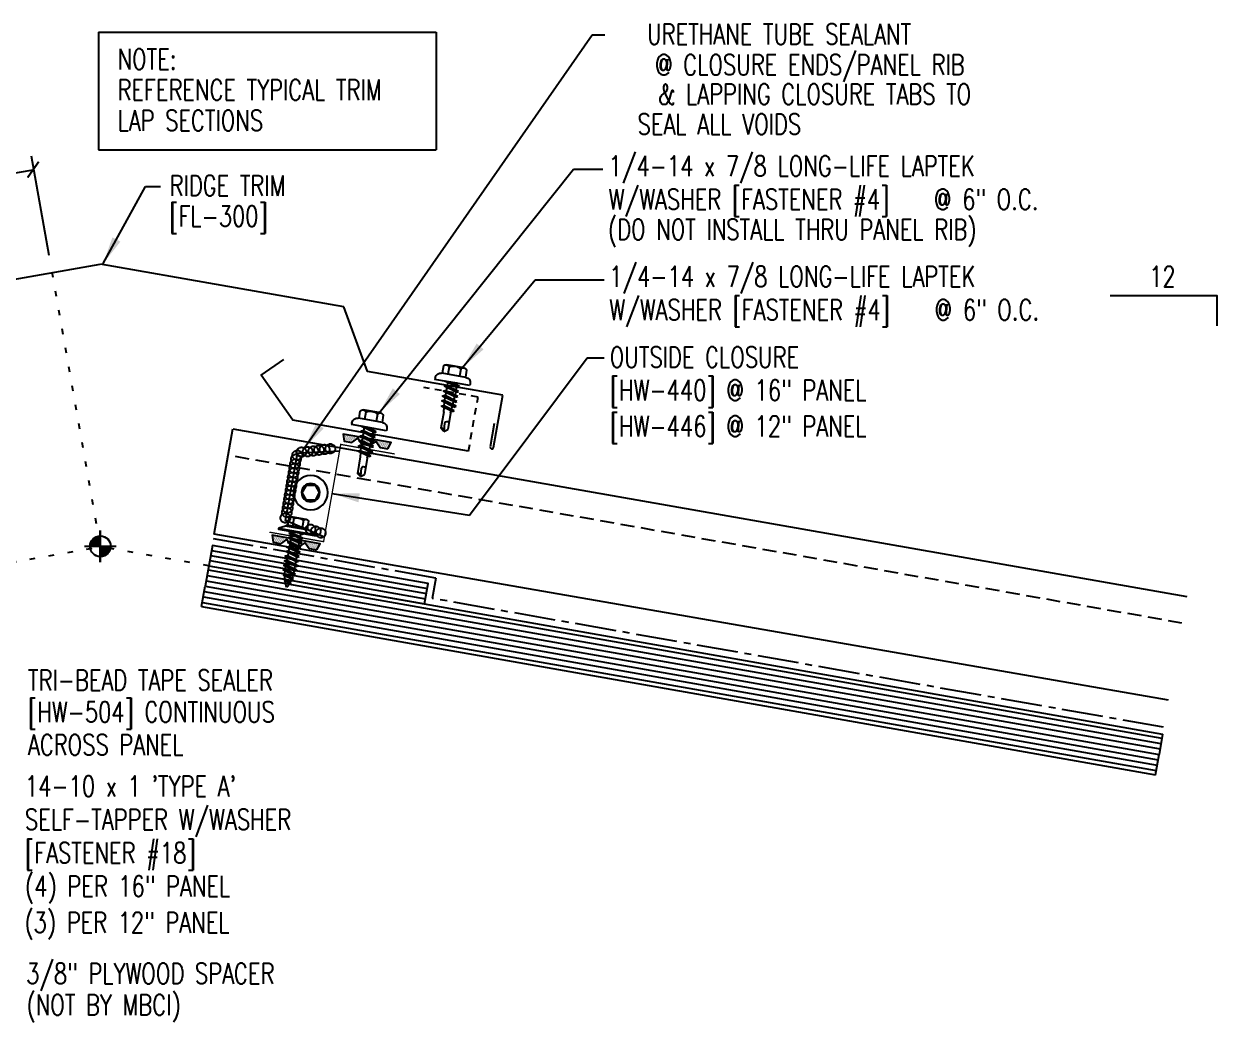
# Model space of a CAD drawing. Header units: inches. Extents: x -1.2 to 40.6, y 14.9 to 46.1.
# Drawn here: x 18.89 to 40.62, y 14.92 to 33.1 of the extents above; entities that cross this region are included whole.
import ezdxf
from ezdxf.enums import TextEntityAlignment as Align

# ---------------------------------------------------------------- set-up
doc = ezdxf.new("R2010")
doc.units = ezdxf.units.IN
doc.header["$MEASUREMENT"] = 0
for name, pattern in [('CENTER2', [1.125, 0.75, -0.125, 0.125, -0.125]), ('DASH2', [0.1875, 0.125, -0.0625]), ('DOT', [0.25, 0, -0.25]), ('HIDDEN2', [0.1875, 0.125, -0.0625])]:
    doc.linetypes.add(name, pattern=pattern)
for name, color, linetype in [('BARRIER', 253, 'CENTER2'), ('CLO', 3, 'Continuous'), ('DIM', 2, 'Continuous'), ('FASTENER', 9, 'Continuous'), ('MARK', 1, 'Continuous'), ('PANEL', 11, 'Continuous'), ('SEALANT', 253, 'CENTER2'), ('SECTION', 11, 'Continuous'), ('TAPE', 8, 'Continuous'), ('TEXT', 2, 'Continuous'), ('TRIM', 6, 'Continuous'), ('wood', 3, 'Continuous')]:
    doc.layers.add(name, color=color, linetype=linetype)
doc.styles.add('TEXT', font='SIMPLEX', dxfattribs={"width": 0.75, "height": 6})
doc.styles.add('TEXT1', font='ROMANS.shx', dxfattribs={"width": 0.75, "height": 0.375})
doc.dimstyles.new('DETAIL$7', dxfattribs={"dimscale": 4, "dimtxt": 6, "dimasz": 0.125, "dimexe": 0.0625, "dimexo": 0.125, "dimgap": 0.0625, "dimtad": 1, "dimdec": 5, "dimzin": 3, "dimdsep": 46, "dimlunit": 4, "dimtxsty": 'TEXT', "dimblk": 'ARCHTICK', "dimcen": 0.0625, "dimclrd": 7, "dimclre": 7, "dimclrt": 2, "dimadec": 0, "dimazin": 0, "dimtfac": 0.666667, "dimtdec": 5, "dimtmove": 0, "dimatfit": 3, "dimfxl": 0, "dimfrac": 2, "dimtolj": 1, "dimtzin": 3, "dimarcsym": 0})

# ---------------------------------------------------------------- blocks, each defined once
blk = doc.blocks.new('slopr1')
at = {"layer": 'MARK', "color": 6}
blk.add_lwpolyline([(0, 0), (0, 0.1368), (-0.4871, 0.1368)], dxfattribs=at)
at = {"layer": 'MARK', "color": 2, "style": 'TEXT1', "width": 0.75}
blk.add_text('12', height=0.09375, dxfattribs=at).set_placement((-0.3095, 0.1779))
blk.add_attdef('SLOPR1', (0.0415, 0.0243), '', height=0.0938, dxfattribs=at)
blk = doc.blocks.new('FD-F18')
at = {"layer": 'TEXT', "style": 'TEXT1', "width": 0.75}
for s, p in [("14-10 x 1 'TYPE A'", (0.0047, -0.0408)), ('SELF-TAPPER W/WASHER', (0.0047, -0.1926)), ('[FASTENER #18]', (0.0047, -0.3444))]:
    blk.add_text(s, height=0.09375, dxfattribs=at).set_placement(p)
blk.add_attdef('(QUANTITY)', (0.0047, -0.4962), '', height=0.0938, dxfattribs=at)
at = {"layer": 'TEXT', "style": 'TEXT1', "flags": 1}
for tag, p in [('Color', (0.0311, -0.7246)), ('Calc', (0.0311, -0.7246)), ('Opt1', (0.0311, -0.7246)), ('Opt2', (0.0311, -0.7246)), ('Opt3', (0.0311, -0.7246)), ('Description', (0.0311, -0.7246)), ('Multiple', (0.0311, -0.7246)), ('Part', (0.0311, -0.7246)), ('Spare1', (0.0311, -0.9121)), ('Spare2', (0.0311, -0.9121)), ('Spare3', (0.0311, -0.9121)), ('Spare4', (0.0311, -0.9121)), ('Spare5', (0.0311, -0.9121)), ('Spare6', (0.0311, -0.9121)), ('Spare7', (0.0311, -0.9121)), ('Spare8', (0.0311, -0.9121)), ('Spare9', (0.0311, -0.9121)), ('Spare10', (0.0311, -0.9121))]:
    blk.add_attdef(tag, p, '', height=0.0938, dxfattribs=at)
blk = doc.blocks.new('wp')
at = {"layer": 'SECTION'}
for p, q in [((0, -0.0958), (0, 0.0958)), ((-0.0958, 0), (0.0958, 0))]:
    blk.add_line(p, q, dxfattribs=at)
at = {"layer": 'SECTION', "const_width": 0.0625}
for points in [[(0, 0.0312, 0.414214), (-0.0312, 0, 1)], [(0, -0.0312, 0.414214), (0.0312, 0, 1)]]:
    blk.add_lwpolyline(points, format="xyb", dxfattribs=at)
at = {"layer": 'SECTION'}
blk.add_circle((0, 0), 0.0625, dxfattribs=at)
blk = doc.blocks.new('FD-F4')
at = {"layer": 'TEXT', "style": 'TEXT1', "width": 0.75}
for s, p in [('1/4-14 x 7/8 LONG-LIFE LAPTEK', (0.0047, -0.0408)), ('W/WASHER [FASTENER #4]', (0.0047, -0.1926))]:
    blk.add_text(s, height=0.09375, dxfattribs=at).set_placement(p)
blk.add_attdef('(QUANTITY)', (1.4847, -0.1926), '', height=0.0938, dxfattribs=at)
at = {"layer": 'TEXT', "style": 'TEXT1', "flags": 1}
for tag, p in [('Color', (0.0624, -0.4349)), ('Calc', (0.0624, -0.4349)), ('Opt1', (0.0624, -0.4349)), ('Opt2', (0.0624, -0.4349)), ('Opt3', (0.0624, -0.4349)), ('Description', (0.0624, -0.4349)), ('Multiple', (0.0624, -0.4349)), ('Part', (0.0624, -0.4349)), ('Spare1', (0.0624, -0.6224)), ('Spare2', (0.0624, -0.6224)), ('Spare3', (0.0624, -0.6224)), ('Spare4', (0.0624, -0.6224)), ('Spare5', (0.0624, -0.6224)), ('Spare6', (0.0624, -0.6224)), ('Spare7', (0.0624, -0.6224)), ('Spare8', (0.0624, -0.6224)), ('Spare9', (0.0624, -0.6224)), ('Spare10', (0.0624, -0.6224))]:
    blk.add_attdef(tag, p, '', height=0.0938, dxfattribs=at)
blk = doc.blocks.new('A$C30686E82')
for p, q in [((-2.715, 0.761), (3.437, 0.761)), ((-2.715, 0.761), (-2.715, -1.379)), ((3.437, 0.761), (3.437, -1.379)), ((-2.715, -1.379), (3.437, -1.379))]:
    blk.add_line(p, q)
at = {"layer": 'TEXT', "style": 'TEXT1', "width": 0.75}
for s, p in [('NOTE:', (-2.368, 0.081)), ('REFERENCE TYPICAL TRIM', (-2.368, -0.477)), ('LAP SECTIONS', (-2.368, -1.035))]:
    blk.add_text(s, height=0.375, dxfattribs=at).set_placement(p)
blk = doc.blocks.new('_ArchTick')
at = {"color": 0, "linetype": 'ByBlock', "const_width": 0.15}
blk.add_lwpolyline([(-0.5, -0.5), (0.5, 0.5)], dxfattribs=at)
blk = doc.blocks.new('*X4')
at = {"color": 0}
for p, q in [((-0.434, 0.135), (-0.434, 0.135)), ((-0.434, 0.123), (-0.434, 0.123)), ((-0.422, 0.141), (-0.422, 0.141)), ((-0.422, 0.129), (-0.422, 0.129)), ((-0.422, 0.117), (-0.422, 0.117)), ((-0.422, 0.105), (-0.422, 0.105)), ((-0.422, 0.094), (-0.422, 0.094)), ((-0.422, 0.082), (-0.422, 0.082)), ((-0.41, 0.135), (-0.41, 0.135)), ((-0.41, 0.123), (-0.41, 0.123)), ((-0.41, 0.111), (-0.41, 0.111)), ((-0.41, 0.1), (-0.41, 0.1)), ((-0.41, 0.088), (-0.41, 0.088)), ((-0.41, 0.076), (-0.41, 0.076)), ((-0.41, 0.064), (-0.41, 0.064)), ((-0.41, 0.053), (-0.41, 0.053)), ((-0.41, 0.041), (-0.41, 0.041)), ((-0.398, 0.141), (-0.398, 0.141)), ((-0.398, 0.129), (-0.398, 0.129)), ((-0.398, 0.117), (-0.398, 0.117)), ((-0.398, 0.105), (-0.398, 0.105)), ((-0.398, 0.094), (-0.398, 0.094)), ((-0.398, 0.082), (-0.398, 0.082)), ((-0.398, 0.07), (-0.398, 0.07)), ((-0.398, 0.059), (-0.398, 0.059)), ((-0.398, 0.047), (-0.398, 0.047)), ((-0.398, 0.035), (-0.398, 0.035)), ((-0.398, 0.023), (-0.398, 0.023)), ((-0.387, 0.135), (-0.387, 0.135)), ((-0.387, 0.123), (-0.387, 0.123)), ((-0.387, 0.111), (-0.387, 0.111)), ((-0.387, 0.1), (-0.387, 0.1)), ((-0.387, 0.088), (-0.387, 0.088)), ((-0.387, 0.076), (-0.387, 0.076)), ((-0.387, 0.064), (-0.387, 0.064)), ((-0.387, 0.053), (-0.387, 0.053)), ((-0.387, 0.041), (-0.387, 0.041)), ((-0.387, 0.029), (-0.387, 0.029)), ((-0.375, 0.141), (-0.375, 0.141)), ((-0.375, 0.129), (-0.375, 0.129)), ((-0.375, 0.117), (-0.375, 0.117)), ((-0.375, 0.105), (-0.375, 0.105)), ((-0.375, 0.094), (-0.375, 0.094)), ((-0.375, 0.082), (-0.375, 0.082)), ((-0.375, 0.07), (-0.375, 0.07)), ((-0.375, 0.059), (-0.375, 0.059)), ((-0.375, 0.047), (-0.375, 0.047)), ((-0.375, 0.035), (-0.375, 0.035)), ((-0.375, 0.023), (-0.375, 0.023)), ((-0.363, 0.135), (-0.363, 0.135)), ((-0.363, 0.123), (-0.363, 0.123)), ((-0.363, 0.111), (-0.363, 0.111)), ((-0.363, 0.1), (-0.363, 0.1)), ((-0.363, 0.088), (-0.363, 0.088)), ((-0.363, 0.076), (-0.363, 0.076)), ((-0.363, 0.064), (-0.363, 0.064)), ((-0.363, 0.053), (-0.363, 0.053)), ((-0.363, 0.041), (-0.363, 0.041)), ((-0.363, 0.029), (-0.363, 0.029)), ((-0.352, 0.141), (-0.352, 0.141)), ((-0.352, 0.129), (-0.352, 0.129)), ((-0.352, 0.117), (-0.352, 0.117)), ((-0.352, 0.105), (-0.352, 0.105)), ((-0.352, 0.094), (-0.352, 0.094)), ((-0.352, 0.082), (-0.352, 0.082)), ((-0.352, 0.07), (-0.352, 0.07)), ((-0.352, 0.059), (-0.352, 0.059)), ((-0.352, 0.047), (-0.352, 0.047)), ((-0.352, 0.035), (-0.352, 0.035)), ((-0.352, 0.023), (-0.352, 0.023)), ((-0.34, 0.135), (-0.34, 0.135)), ((-0.34, 0.123), (-0.34, 0.123)), ((-0.34, 0.111), (-0.34, 0.111)), ((-0.34, 0.1), (-0.34, 0.1)), ((-0.34, 0.088), (-0.34, 0.088)), ((-0.34, 0.076), (-0.34, 0.076)), ((-0.34, 0.064), (-0.34, 0.064)), ((-0.34, 0.053), (-0.34, 0.053)), ((-0.34, 0.041), (-0.34, 0.041)), ((-0.34, 0.029), (-0.34, 0.029)), ((-0.328, 0.141), (-0.328, 0.141)), ((-0.328, 0.129), (-0.328, 0.129)), ((-0.328, 0.117), (-0.328, 0.117)), ((-0.328, 0.105), (-0.328, 0.105)), ((-0.328, 0.094), (-0.328, 0.094)), ((-0.328, 0.082), (-0.328, 0.082)), ((-0.328, 0.07), (-0.328, 0.07)), ((-0.328, 0.059), (-0.328, 0.059)), ((-0.328, 0.047), (-0.328, 0.047)), ((-0.328, 0.035), (-0.328, 0.035)), ((-0.328, 0.023), (-0.328, 0.023)), ((-0.316, 0.135), (-0.316, 0.135)), ((-0.316, 0.123), (-0.316, 0.123)), ((-0.316, 0.111), (-0.316, 0.111)), ((-0.316, 0.1), (-0.316, 0.1)), ((-0.316, 0.088), (-0.316, 0.088)), ((-0.316, 0.076), (-0.316, 0.076)), ((-0.316, 0.064), (-0.316, 0.064)), ((-0.316, 0.053), (-0.316, 0.053)), ((-0.316, 0.041), (-0.316, 0.041)), ((-0.316, 0.029), (-0.316, 0.029)), ((-0.305, 0.141), (-0.305, 0.141)), ((-0.305, 0.129), (-0.305, 0.129)), ((-0.305, 0.117), (-0.305, 0.117)), ((-0.305, 0.105), (-0.305, 0.105)), ((-0.305, 0.094), (-0.305, 0.094)), ((-0.305, 0.082), (-0.305, 0.082)), ((-0.305, 0.07), (-0.305, 0.07)), ((-0.305, 0.059), (-0.305, 0.059)), ((-0.305, 0.047), (-0.305, 0.047)), ((-0.305, 0.035), (-0.305, 0.035)), ((-0.305, 0.023), (-0.305, 0.023)), ((-0.293, 0.135), (-0.293, 0.135)), ((-0.293, 0.123), (-0.293, 0.123)), ((-0.293, 0.111), (-0.293, 0.111)), ((-0.293, 0.1), (-0.293, 0.1)), ((-0.293, 0.088), (-0.293, 0.088)), ((-0.293, 0.076), (-0.293, 0.076)), ((-0.293, 0.064), (-0.293, 0.064)), ((-0.293, 0.053), (-0.293, 0.053)), ((-0.293, 0.041), (-0.293, 0.041)), ((-0.293, 0.029), (-0.293, 0.029)), ((-0.281, 0.141), (-0.281, 0.141)), ((-0.281, 0.129), (-0.281, 0.129)), ((-0.281, 0.117), (-0.281, 0.117)), ((-0.281, 0.105), (-0.281, 0.105)), ((-0.281, 0.094), (-0.281, 0.094)), ((-0.281, 0.082), (-0.281, 0.082)), ((-0.281, 0.07), (-0.281, 0.07)), ((-0.281, 0.059), (-0.281, 0.059)), ((-0.281, 0.047), (-0.281, 0.047)), ((-0.281, 0.035), (-0.281, 0.035)), ((-0.281, 0.023), (-0.281, 0.023)), ((-0.27, 0.135), (-0.27, 0.135)), ((-0.27, 0.123), (-0.27, 0.123)), ((-0.27, 0.111), (-0.27, 0.111)), ((-0.27, 0.1), (-0.27, 0.1)), ((-0.27, 0.088), (-0.27, 0.088)), ((-0.27, 0.076), (-0.27, 0.076)), ((-0.27, 0.064), (-0.27, 0.064)), ((-0.27, 0.053), (-0.27, 0.053)), ((-0.27, 0.041), (-0.27, 0.041)), ((-0.27, 0.029), (-0.27, 0.029)), ((-0.258, 0.141), (-0.258, 0.141)), ((-0.258, 0.129), (-0.258, 0.129)), ((-0.258, 0.117), (-0.258, 0.117)), ((-0.258, 0.105), (-0.258, 0.105)), ((-0.258, 0.094), (-0.258, 0.094)), ((-0.258, 0.082), (-0.258, 0.082)), ((-0.258, 0.07), (-0.258, 0.07)), ((-0.258, 0.059), (-0.258, 0.059)), ((-0.258, 0.047), (-0.258, 0.047)), ((-0.258, 0.035), (-0.258, 0.035)), ((-0.258, 0.023), (-0.258, 0.023)), ((-0.246, 0.135), (-0.246, 0.135)), ((-0.246, 0.123), (-0.246, 0.123)), ((-0.246, 0.111), (-0.246, 0.111)), ((-0.246, 0.1), (-0.246, 0.1)), ((-0.246, 0.088), (-0.246, 0.088)), ((-0.246, 0.076), (-0.246, 0.076)), ((-0.246, 0.064), (-0.246, 0.064)), ((-0.246, 0.053), (-0.246, 0.053)), ((-0.246, 0.041), (-0.246, 0.041)), ((-0.234, 0.141), (-0.234, 0.141)), ((-0.234, 0.129), (-0.234, 0.129)), ((-0.234, 0.117), (-0.234, 0.117)), ((-0.234, 0.105), (-0.234, 0.105)), ((-0.234, 0.094), (-0.234, 0.094)), ((-0.234, 0.082), (-0.234, 0.082)), ((-0.234, 0.07), (-0.234, 0.07)), ((-0.234, 0.059), (-0.234, 0.059)), ((-0.234, 0.047), (-0.234, 0.047)), ((-0.223, 0.135), (-0.223, 0.135)), ((-0.223, 0.123), (-0.223, 0.123)), ((-0.223, 0.111), (-0.223, 0.111)), ((-0.223, 0.1), (-0.223, 0.1)), ((-0.223, 0.088), (-0.223, 0.088)), ((-0.223, 0.076), (-0.223, 0.076)), ((-0.223, 0.064), (-0.223, 0.064)), ((-0.211, 0.141), (-0.211, 0.141)), ((-0.211, 0.129), (-0.211, 0.129)), ((-0.211, 0.117), (-0.211, 0.117)), ((-0.211, 0.105), (-0.211, 0.105)), ((-0.211, 0.094), (-0.211, 0.094)), ((-0.211, 0.082), (-0.211, 0.082)), ((-0.211, 0.07), (-0.211, 0.07)), ((-0.199, 0.135), (-0.199, 0.135)), ((-0.199, 0.123), (-0.199, 0.123)), ((-0.199, 0.111), (-0.199, 0.111)), ((-0.199, 0.1), (-0.199, 0.1)), ((-0.199, 0.088), (-0.199, 0.088)), ((-0.188, 0.141), (-0.188, 0.141)), ((-0.188, 0.129), (-0.188, 0.129)), ((-0.188, 0.117), (-0.188, 0.117)), ((-0.188, 0.105), (-0.188, 0.105)), ((-0.188, 0.094), (-0.188, 0.094)), ((-0.176, 0.135), (-0.176, 0.135)), ((-0.176, 0.123), (-0.176, 0.123)), ((-0.176, 0.111), (-0.176, 0.111)), ((-0.164, 0.141), (-0.164, 0.141)), ((-0.164, 0.129), (-0.164, 0.129)), ((-0.164, 0.117), (-0.164, 0.117)), ((-0.164, 0.105), (-0.164, 0.105)), ((-0.152, 0.135), (-0.152, 0.135)), ((-0.152, 0.123), (-0.152, 0.123)), ((-0.152, 0.111), (-0.152, 0.111)), ((-0.152, 0.1), (-0.152, 0.1)), ((-0.141, 0.141), (-0.141, 0.141)), ((-0.141, 0.129), (-0.141, 0.129)), ((-0.141, 0.117), (-0.141, 0.117)), ((-0.141, 0.105), (-0.141, 0.105)), ((-0.141, 0.094), (-0.141, 0.094)), ((-0.141, 0.082), (-0.141, 0.082)), ((-0.129, 0.135), (-0.129, 0.135)), ((-0.129, 0.123), (-0.129, 0.123)), ((-0.129, 0.111), (-0.129, 0.111)), ((-0.129, 0.1), (-0.129, 0.1)), ((-0.129, 0.088), (-0.129, 0.088)), ((-0.129, 0.076), (-0.129, 0.076)), ((-0.117, 0.141), (-0.117, 0.141)), ((-0.117, 0.129), (-0.117, 0.129)), ((-0.117, 0.117), (-0.117, 0.117)), ((-0.117, 0.105), (-0.117, 0.105)), ((-0.117, 0.094), (-0.117, 0.094)), ((-0.117, 0.082), (-0.117, 0.082)), ((-0.117, 0.07), (-0.117, 0.07)), ((-0.117, 0.059), (-0.117, 0.059)), ((-0.105, 0.135), (-0.105, 0.135)), ((-0.105, 0.123), (-0.105, 0.123)), ((-0.105, 0.111), (-0.105, 0.111)), ((-0.105, 0.1), (-0.105, 0.1)), ((-0.105, 0.088), (-0.105, 0.088)), ((-0.105, 0.076), (-0.105, 0.076)), ((-0.105, 0.064), (-0.105, 0.064)), ((-0.105, 0.053), (-0.105, 0.053)), ((-0.094, 0.141), (-0.094, 0.141)), ((-0.094, 0.129), (-0.094, 0.129)), ((-0.094, 0.117), (-0.094, 0.117)), ((-0.094, 0.105), (-0.094, 0.105)), ((-0.094, 0.094), (-0.094, 0.094)), ((-0.094, 0.082), (-0.094, 0.082)), ((-0.094, 0.07), (-0.094, 0.07)), ((-0.094, 0.059), (-0.094, 0.059)), ((-0.094, 0.047), (-0.094, 0.047)), ((-0.094, 0.035), (-0.094, 0.035)), ((-0.082, 0.135), (-0.082, 0.135)), ((-0.082, 0.123), (-0.082, 0.123)), ((-0.082, 0.111), (-0.082, 0.111)), ((-0.082, 0.1), (-0.082, 0.1)), ((-0.082, 0.088), (-0.082, 0.088)), ((-0.082, 0.076), (-0.082, 0.076)), ((-0.082, 0.064), (-0.082, 0.064)), ((-0.082, 0.053), (-0.082, 0.053)), ((-0.082, 0.041), (-0.082, 0.041)), ((-0.082, 0.029), (-0.082, 0.029)), ((-0.07, 0.141), (-0.07, 0.141)), ((-0.07, 0.129), (-0.07, 0.129)), ((-0.07, 0.117), (-0.07, 0.117)), ((-0.07, 0.105), (-0.07, 0.105)), ((-0.07, 0.094), (-0.07, 0.094)), ((-0.07, 0.082), (-0.07, 0.082)), ((-0.07, 0.07), (-0.07, 0.07)), ((-0.07, 0.059), (-0.07, 0.059)), ((-0.07, 0.047), (-0.07, 0.047)), ((-0.07, 0.035), (-0.07, 0.035)), ((-0.07, 0.023), (-0.07, 0.023)), ((-0.059, 0.135), (-0.059, 0.135)), ((-0.059, 0.123), (-0.059, 0.123)), ((-0.059, 0.111), (-0.059, 0.111)), ((-0.059, 0.1), (-0.059, 0.1)), ((-0.059, 0.088), (-0.059, 0.088)), ((-0.059, 0.076), (-0.059, 0.076)), ((-0.059, 0.064), (-0.059, 0.064)), ((-0.059, 0.053), (-0.059, 0.053)), ((-0.059, 0.041), (-0.059, 0.041)), ((-0.059, 0.029), (-0.059, 0.029)), ((-0.047, 0.141), (-0.047, 0.141)), ((-0.047, 0.129), (-0.047, 0.129)), ((-0.047, 0.117), (-0.047, 0.117)), ((-0.047, 0.105), (-0.047, 0.105)), ((-0.047, 0.094), (-0.047, 0.094)), ((-0.047, 0.082), (-0.047, 0.082)), ((-0.047, 0.07), (-0.047, 0.07)), ((-0.047, 0.059), (-0.047, 0.059)), ((-0.047, 0.047), (-0.047, 0.047)), ((-0.047, 0.035), (-0.047, 0.035)), ((-0.047, 0.023), (-0.047, 0.023)), ((-0.035, 0.135), (-0.035, 0.135)), ((-0.035, 0.123), (-0.035, 0.123)), ((-0.035, 0.111), (-0.035, 0.111)), ((-0.035, 0.1), (-0.035, 0.1)), ((-0.035, 0.088), (-0.035, 0.088)), ((-0.035, 0.076), (-0.035, 0.076)), ((-0.035, 0.064), (-0.035, 0.064)), ((-0.035, 0.053), (-0.035, 0.053)), ((-0.035, 0.041), (-0.035, 0.041)), ((-0.035, 0.029), (-0.035, 0.029)), ((-0.023, 0.141), (-0.023, 0.141)), ((-0.023, 0.129), (-0.023, 0.129)), ((-0.023, 0.117), (-0.023, 0.117)), ((-0.023, 0.105), (-0.023, 0.105)), ((-0.023, 0.094), (-0.023, 0.094)), ((-0.023, 0.082), (-0.023, 0.082)), ((-0.023, 0.07), (-0.023, 0.07)), ((-0.023, 0.059), (-0.023, 0.059)), ((-0.023, 0.047), (-0.023, 0.047)), ((-0.023, 0.035), (-0.023, 0.035)), ((-0.023, 0.023), (-0.023, 0.023)), ((-0.012, 0.135), (-0.012, 0.135)), ((-0.012, 0.123), (-0.012, 0.123)), ((-0.012, 0.111), (-0.012, 0.111)), ((-0.012, 0.1), (-0.012, 0.1)), ((-0.012, 0.088), (-0.012, 0.088)), ((-0.012, 0.076), (-0.012, 0.076)), ((-0.012, 0.064), (-0.012, 0.064)), ((-0.012, 0.053), (-0.012, 0.053)), ((-0.012, 0.041), (-0.012, 0.041)), ((-0.012, 0.029), (-0.012, 0.029)), ((0, 0.141), (0, 0.141)), ((0, 0.129), (0, 0.129)), ((0, 0.117), (0, 0.117)), ((0, 0.105), (0, 0.105)), ((0, 0.094), (0, 0.094)), ((0, 0.082), (0, 0.082)), ((0, 0.07), (0, 0.07)), ((0, 0.059), (0, 0.059)), ((0, 0.047), (0, 0.047)), ((0, 0.035), (0, 0.035)), ((0, 0.023), (0, 0.023)), ((0.012, 0.135), (0.012, 0.135)), ((0.012, 0.123), (0.012, 0.123)), ((0.012, 0.111), (0.012, 0.111)), ((0.012, 0.1), (0.012, 0.1)), ((0.012, 0.088), (0.012, 0.088)), ((0.012, 0.076), (0.012, 0.076)), ((0.012, 0.064), (0.012, 0.064)), ((0.012, 0.053), (0.012, 0.053)), ((0.012, 0.041), (0.012, 0.041)), ((0.012, 0.029), (0.012, 0.029)), ((0.023, 0.141), (0.023, 0.141)), ((0.023, 0.129), (0.023, 0.129)), ((0.023, 0.117), (0.023, 0.117)), ((0.023, 0.105), (0.023, 0.105)), ((0.023, 0.094), (0.023, 0.094)), ((0.023, 0.082), (0.023, 0.082)), ((0.023, 0.07), (0.023, 0.07)), ((0.023, 0.059), (0.023, 0.059)), ((0.023, 0.047), (0.023, 0.047)), ((0.023, 0.035), (0.023, 0.035)), ((0.023, 0.023), (0.023, 0.023)), ((0.035, 0.135), (0.035, 0.135)), ((0.035, 0.123), (0.035, 0.123)), ((0.035, 0.111), (0.035, 0.111)), ((0.035, 0.1), (0.035, 0.1)), ((0.035, 0.088), (0.035, 0.088)), ((0.035, 0.076), (0.035, 0.076)), ((0.035, 0.064), (0.035, 0.064)), ((0.035, 0.053), (0.035, 0.053)), ((0.035, 0.041), (0.035, 0.041)), ((0.035, 0.029), (0.035, 0.029)), ((0.047, 0.141), (0.047, 0.141)), ((0.047, 0.129), (0.047, 0.129)), ((0.047, 0.117), (0.047, 0.117)), ((0.047, 0.105), (0.047, 0.105)), ((0.047, 0.094), (0.047, 0.094)), ((0.047, 0.082), (0.047, 0.082)), ((0.047, 0.07), (0.047, 0.07)), ((0.047, 0.059), (0.047, 0.059)), ((0.047, 0.047), (0.047, 0.047)), ((0.047, 0.035), (0.047, 0.035)), ((0.047, 0.023), (0.047, 0.023)), ((0.059, 0.135), (0.059, 0.135)), ((0.059, 0.123), (0.059, 0.123)), ((0.059, 0.111), (0.059, 0.111)), ((0.059, 0.1), (0.059, 0.1)), ((0.059, 0.088), (0.059, 0.088)), ((0.059, 0.076), (0.059, 0.076)), ((0.059, 0.064), (0.059, 0.064)), ((0.059, 0.053), (0.059, 0.053)), ((0.059, 0.041), (0.059, 0.041)), ((0.059, 0.029), (0.059, 0.029)), ((0.07, 0.141), (0.07, 0.141)), ((0.07, 0.129), (0.07, 0.129)), ((0.07, 0.117), (0.07, 0.117)), ((0.07, 0.105), (0.07, 0.105)), ((0.07, 0.094), (0.07, 0.094)), ((0.07, 0.082), (0.07, 0.082)), ((0.07, 0.07), (0.07, 0.07)), ((0.07, 0.059), (0.07, 0.059)), ((0.07, 0.047), (0.07, 0.047)), ((0.07, 0.035), (0.07, 0.035)), ((0.07, 0.023), (0.07, 0.023)), ((0.082, 0.135), (0.082, 0.135)), ((0.082, 0.123), (0.082, 0.123)), ((0.082, 0.111), (0.082, 0.111)), ((0.082, 0.1), (0.082, 0.1)), ((0.082, 0.088), (0.082, 0.088)), ((0.082, 0.076), (0.082, 0.076)), ((0.082, 0.064), (0.082, 0.064)), ((0.082, 0.053), (0.082, 0.053)), ((0.082, 0.041), (0.082, 0.041)), ((0.082, 0.029), (0.082, 0.029)), ((0.094, 0.141), (0.094, 0.141)), ((0.094, 0.129), (0.094, 0.129)), ((0.094, 0.117), (0.094, 0.117)), ((0.094, 0.105), (0.094, 0.105)), ((0.094, 0.094), (0.094, 0.094)), ((0.094, 0.082), (0.094, 0.082)), ((0.094, 0.07), (0.094, 0.07)), ((0.094, 0.059), (0.094, 0.059)), ((0.094, 0.047), (0.094, 0.047)), ((0.094, 0.035), (0.094, 0.035)), ((0.105, 0.135), (0.105, 0.135)), ((0.105, 0.123), (0.105, 0.123)), ((0.105, 0.111), (0.105, 0.111)), ((0.105, 0.1), (0.105, 0.1)), ((0.105, 0.088), (0.105, 0.088)), ((0.105, 0.076), (0.105, 0.076)), ((0.105, 0.064), (0.105, 0.064)), ((0.105, 0.053), (0.105, 0.053)), ((0.117, 0.141), (0.117, 0.141)), ((0.117, 0.129), (0.117, 0.129)), ((0.117, 0.117), (0.117, 0.117)), ((0.117, 0.105), (0.117, 0.105)), ((0.117, 0.094), (0.117, 0.094)), ((0.117, 0.082), (0.117, 0.082)), ((0.117, 0.07), (0.117, 0.07)), ((0.117, 0.059), (0.117, 0.059)), ((0.129, 0.135), (0.129, 0.135)), ((0.129, 0.123), (0.129, 0.123)), ((0.129, 0.111), (0.129, 0.111)), ((0.129, 0.1), (0.129, 0.1)), ((0.129, 0.088), (0.129, 0.088)), ((0.129, 0.076), (0.129, 0.076)), ((0.141, 0.141), (0.141, 0.141)), ((0.141, 0.129), (0.141, 0.129)), ((0.141, 0.117), (0.141, 0.117)), ((0.141, 0.105), (0.141, 0.105)), ((0.141, 0.094), (0.141, 0.094)), ((0.141, 0.082), (0.141, 0.082)), ((0.152, 0.135), (0.152, 0.135)), ((0.152, 0.123), (0.152, 0.123)), ((0.152, 0.111), (0.152, 0.111)), ((0.152, 0.1), (0.152, 0.1)), ((0.164, 0.141), (0.164, 0.141)), ((0.164, 0.129), (0.164, 0.129)), ((0.164, 0.117), (0.164, 0.117)), ((0.164, 0.105), (0.164, 0.105)), ((0.176, 0.135), (0.176, 0.135)), ((0.176, 0.123), (0.176, 0.123)), ((0.176, 0.111), (0.176, 0.111)), ((0.188, 0.141), (0.188, 0.141)), ((0.188, 0.129), (0.188, 0.129)), ((0.188, 0.117), (0.188, 0.117)), ((0.188, 0.105), (0.188, 0.105)), ((0.188, 0.094), (0.188, 0.094)), ((0.199, 0.135), (0.199, 0.135)), ((0.199, 0.123), (0.199, 0.123)), ((0.199, 0.111), (0.199, 0.111)), ((0.199, 0.1), (0.199, 0.1)), ((0.199, 0.088), (0.199, 0.088)), ((0.211, 0.141), (0.211, 0.141)), ((0.211, 0.129), (0.211, 0.129)), ((0.211, 0.117), (0.211, 0.117)), ((0.211, 0.105), (0.211, 0.105)), ((0.211, 0.094), (0.211, 0.094)), ((0.211, 0.082), (0.211, 0.082)), ((0.211, 0.07), (0.211, 0.07)), ((0.223, 0.135), (0.223, 0.135)), ((0.223, 0.123), (0.223, 0.123)), ((0.223, 0.111), (0.223, 0.111)), ((0.223, 0.1), (0.223, 0.1)), ((0.223, 0.088), (0.223, 0.088)), ((0.223, 0.076), (0.223, 0.076)), ((0.223, 0.064), (0.223, 0.064)), ((0.234, 0.141), (0.234, 0.141)), ((0.234, 0.129), (0.234, 0.129)), ((0.234, 0.117), (0.234, 0.117)), ((0.234, 0.105), (0.234, 0.105)), ((0.234, 0.094), (0.234, 0.094)), ((0.234, 0.082), (0.234, 0.082)), ((0.234, 0.07), (0.234, 0.07)), ((0.234, 0.059), (0.234, 0.059)), ((0.234, 0.047), (0.234, 0.047)), ((0.246, 0.135), (0.246, 0.135)), ((0.246, 0.123), (0.246, 0.123)), ((0.246, 0.111), (0.246, 0.111)), ((0.246, 0.1), (0.246, 0.1)), ((0.246, 0.088), (0.246, 0.088)), ((0.246, 0.076), (0.246, 0.076)), ((0.246, 0.064), (0.246, 0.064)), ((0.246, 0.053), (0.246, 0.053)), ((0.246, 0.041), (0.246, 0.041)), ((0.258, 0.141), (0.258, 0.141)), ((0.258, 0.129), (0.258, 0.129)), ((0.258, 0.117), (0.258, 0.117)), ((0.258, 0.105), (0.258, 0.105)), ((0.258, 0.094), (0.258, 0.094)), ((0.258, 0.082), (0.258, 0.082)), ((0.258, 0.07), (0.258, 0.07)), ((0.258, 0.059), (0.258, 0.059)), ((0.258, 0.047), (0.258, 0.047)), ((0.258, 0.035), (0.258, 0.035)), ((0.258, 0.023), (0.258, 0.023)), ((0.27, 0.135), (0.27, 0.135)), ((0.27, 0.123), (0.27, 0.123)), ((0.27, 0.111), (0.27, 0.111)), ((0.27, 0.1), (0.27, 0.1)), ((0.27, 0.088), (0.27, 0.088)), ((0.27, 0.076), (0.27, 0.076)), ((0.27, 0.064), (0.27, 0.064)), ((0.27, 0.053), (0.27, 0.053)), ((0.27, 0.041), (0.27, 0.041)), ((0.27, 0.029), (0.27, 0.029)), ((0.281, 0.141), (0.281, 0.141)), ((0.281, 0.129), (0.281, 0.129)), ((0.281, 0.117), (0.281, 0.117)), ((0.281, 0.105), (0.281, 0.105)), ((0.281, 0.094), (0.281, 0.094)), ((0.281, 0.082), (0.281, 0.082)), ((0.281, 0.07), (0.281, 0.07)), ((0.281, 0.059), (0.281, 0.059)), ((0.281, 0.047), (0.281, 0.047)), ((0.281, 0.035), (0.281, 0.035)), ((0.281, 0.023), (0.281, 0.023)), ((0.293, 0.135), (0.293, 0.135)), ((0.293, 0.123), (0.293, 0.123)), ((0.293, 0.111), (0.293, 0.111)), ((0.293, 0.1), (0.293, 0.1)), ((0.293, 0.088), (0.293, 0.088)), ((0.293, 0.076), (0.293, 0.076)), ((0.293, 0.064), (0.293, 0.064)), ((0.293, 0.053), (0.293, 0.053)), ((0.293, 0.041), (0.293, 0.041)), ((0.293, 0.029), (0.293, 0.029)), ((0.305, 0.141), (0.305, 0.141)), ((0.305, 0.129), (0.305, 0.129)), ((0.305, 0.117), (0.305, 0.117)), ((0.305, 0.105), (0.305, 0.105)), ((0.305, 0.094), (0.305, 0.094)), ((0.305, 0.082), (0.305, 0.082)), ((0.305, 0.07), (0.305, 0.07)), ((0.305, 0.059), (0.305, 0.059)), ((0.305, 0.047), (0.305, 0.047)), ((0.305, 0.035), (0.305, 0.035)), ((0.305, 0.023), (0.305, 0.023)), ((0.316, 0.135), (0.316, 0.135)), ((0.316, 0.123), (0.316, 0.123)), ((0.316, 0.111), (0.316, 0.111)), ((0.316, 0.1), (0.316, 0.1)), ((0.316, 0.088), (0.316, 0.088)), ((0.316, 0.076), (0.316, 0.076)), ((0.316, 0.064), (0.316, 0.064)), ((0.316, 0.053), (0.316, 0.053)), ((0.316, 0.041), (0.316, 0.041)), ((0.316, 0.029), (0.316, 0.029)), ((0.328, 0.141), (0.328, 0.141)), ((0.328, 0.129), (0.328, 0.129)), ((0.328, 0.117), (0.328, 0.117)), ((0.328, 0.105), (0.328, 0.105)), ((0.328, 0.094), (0.328, 0.094)), ((0.328, 0.082), (0.328, 0.082)), ((0.328, 0.07), (0.328, 0.07)), ((0.328, 0.059), (0.328, 0.059)), ((0.328, 0.047), (0.328, 0.047)), ((0.328, 0.035), (0.328, 0.035)), ((0.328, 0.023), (0.328, 0.023)), ((0.34, 0.135), (0.34, 0.135)), ((0.34, 0.123), (0.34, 0.123)), ((0.34, 0.111), (0.34, 0.111)), ((0.34, 0.1), (0.34, 0.1)), ((0.34, 0.088), (0.34, 0.088)), ((0.34, 0.076), (0.34, 0.076)), ((0.34, 0.064), (0.34, 0.064)), ((0.34, 0.053), (0.34, 0.053)), ((0.34, 0.041), (0.34, 0.041)), ((0.34, 0.029), (0.34, 0.029)), ((0.352, 0.141), (0.352, 0.141)), ((0.352, 0.129), (0.352, 0.129)), ((0.352, 0.117), (0.352, 0.117)), ((0.352, 0.105), (0.352, 0.105)), ((0.352, 0.094), (0.352, 0.094)), ((0.352, 0.082), (0.352, 0.082)), ((0.352, 0.07), (0.352, 0.07)), ((0.352, 0.059), (0.352, 0.059)), ((0.352, 0.047), (0.352, 0.047)), ((0.352, 0.035), (0.352, 0.035)), ((0.352, 0.023), (0.352, 0.023)), ((0.363, 0.135), (0.363, 0.135)), ((0.363, 0.123), (0.363, 0.123)), ((0.363, 0.111), (0.363, 0.111)), ((0.363, 0.1), (0.363, 0.1)), ((0.363, 0.088), (0.363, 0.088)), ((0.363, 0.076), (0.363, 0.076)), ((0.363, 0.064), (0.363, 0.064)), ((0.363, 0.053), (0.363, 0.053)), ((0.363, 0.041), (0.363, 0.041)), ((0.363, 0.029), (0.363, 0.029)), ((0.375, 0.141), (0.375, 0.141)), ((0.375, 0.129), (0.375, 0.129)), ((0.375, 0.117), (0.375, 0.117)), ((0.375, 0.105), (0.375, 0.105)), ((0.375, 0.094), (0.375, 0.094)), ((0.375, 0.082), (0.375, 0.082)), ((0.375, 0.07), (0.375, 0.07)), ((0.375, 0.059), (0.375, 0.059)), ((0.375, 0.047), (0.375, 0.047)), ((0.375, 0.035), (0.375, 0.035)), ((0.375, 0.023), (0.375, 0.023)), ((0.387, 0.135), (0.387, 0.135)), ((0.387, 0.123), (0.387, 0.123)), ((0.387, 0.111), (0.387, 0.111)), ((0.387, 0.1), (0.387, 0.1)), ((0.387, 0.088), (0.387, 0.088)), ((0.387, 0.076), (0.387, 0.076)), ((0.387, 0.064), (0.387, 0.064)), ((0.387, 0.053), (0.387, 0.053)), ((0.387, 0.041), (0.387, 0.041)), ((0.387, 0.029), (0.387, 0.029)), ((0.398, 0.141), (0.398, 0.141)), ((0.398, 0.129), (0.398, 0.129)), ((0.398, 0.117), (0.398, 0.117)), ((0.398, 0.105), (0.398, 0.105)), ((0.398, 0.094), (0.398, 0.094)), ((0.398, 0.082), (0.398, 0.082)), ((0.398, 0.07), (0.398, 0.07)), ((0.398, 0.059), (0.398, 0.059)), ((0.398, 0.047), (0.398, 0.047)), ((0.398, 0.035), (0.398, 0.035)), ((0.398, 0.023), (0.398, 0.023)), ((0.41, 0.135), (0.41, 0.135)), ((0.41, 0.123), (0.41, 0.123)), ((0.41, 0.111), (0.41, 0.111)), ((0.41, 0.1), (0.41, 0.1)), ((0.41, 0.088), (0.41, 0.088)), ((0.41, 0.076), (0.41, 0.076)), ((0.41, 0.064), (0.41, 0.064)), ((0.41, 0.053), (0.41, 0.053)), ((0.41, 0.041), (0.41, 0.041)), ((0.422, 0.141), (0.422, 0.141)), ((0.422, 0.129), (0.422, 0.129)), ((0.422, 0.117), (0.422, 0.117)), ((0.422, 0.105), (0.422, 0.105)), ((0.422, 0.094), (0.422, 0.094)), ((0.422, 0.082), (0.422, 0.082)), ((0.434, 0.135), (0.434, 0.135)), ((0.434, 0.123), (0.434, 0.123))]:
    blk.add_line(p, q, dxfattribs=at)
blk = doc.blocks.new('MB_DBTAP')
at = {"layer": 'TAPE', "color": 9}
blk.add_lwpolyline([(-0.403, 0.018), (-0.442, 0.141), (0.442, 0.141), (0.403, 0.018), (0.26, 0.018), (0.17, 0.109), (0.079, 0.018), (0, 0.018), (-0.079, 0.018), (-0.17, 0.109), (-0.26, 0.018)], close=True, dxfattribs=at)
at = {"layer": 'TAPE', "color": 251}
blk.add_blockref('*X4', (0, 0), dxfattribs=at)
blk = doc.blocks.new('MB_DW4')
at = {"layer": 'FASTENER'}
for p, q in [((-0.217, 0.305), (-0.217, 0.171)), ((-0.163, 0.337), (0.159, 0.337)), ((-0.108, 0.305), (-0.108, 0.171)), ((0.105, 0.305), (0.105, 0.171)), ((0.214, 0.305), (0.214, 0.171)), ((-0.326, 0.071), (-0.326, 0.037)), ((-0.326, 0.037), (0.322, 0.037)), ((-0.226, 0.171), (0.214, 0.171)), ((-0.141, -0.014), (0.037, 0.037)), ((-0.105, -0.034), (0.137, 0.035)), ((-0.088, 0.037), (-0.088, 0.001)), ((-0.088, 0.037), (0.085, 0.037)), ((0.085, 0.037), (0.134, 0.037)), ((0.085, 0.02), (0.085, -0.041)), ((0.137, 0.035), (0.134, 0.037)), ((0.322, 0.071), (0.322, 0.037)), ((-0.105, -0.034), (-0.141, -0.014)), ((-0.141, -0.105), (0.102, -0.036)), ((-0.105, -0.125), (-0.141, -0.105)), ((-0.141, -0.196), (0.102, -0.127)), ((-0.105, -0.216), (-0.141, -0.196)), ((-0.105, -0.125), (0.137, -0.056)), ((-0.105, -0.216), (0.137, -0.147)), ((-0.088, -0.029), (-0.088, -0.09)), ((-0.088, -0.12), (-0.088, -0.181)), ((-0.084, -0.27), (-0.088, -0.211)), ((0.084, -0.223), (0.085, -0.211)), ((0.085, -0.071), (0.085, -0.131)), ((0.085, -0.162), (0.085, -0.211)), ((0.137, -0.056), (0.102, -0.036)), ((0.137, -0.147), (0.102, -0.127)), ((-0.141, -0.287), (0.102, -0.217)), ((-0.105, -0.307), (-0.141, -0.287)), ((-0.141, -0.378), (0.102, -0.308)), ((-0.105, -0.398), (-0.141, -0.378)), ((-0.122, -0.463), (0.089, -0.403)), ((-0.105, -0.307), (0.137, -0.238)), ((-0.105, -0.398), (0.137, -0.328)), ((-0.086, -0.483), (0.124, -0.423)), ((-0.078, -0.36), (-0.082, -0.3)), ((-0.071, -0.449), (-0.075, -0.389)), ((0.071, -0.408), (0.075, -0.346)), ((0.077, -0.315), (0.082, -0.253)), ((0.124, -0.423), (0.089, -0.403)), ((0.137, -0.238), (0.102, -0.217)), ((0.137, -0.328), (0.102, -0.308)), ((-0.086, -0.483), (-0.122, -0.463)), ((-0.066, -0.516), (-0.069, -0.478)), ((-0.066, -0.516), (-0.066, -0.82)), ((0.063, -0.515), (0.068, -0.439)), ((0.063, -0.516), (0.063, -0.82)), ((-0.002, -0.866), (-0.066, -0.82)), ((-0.003, -0.854), (0.009, -0.714)), ((-0.002, -0.866), (0.063, -0.82))]:
    blk.add_line(p, q, dxfattribs=at)
for centre, radius, start, end in [((-0.163, 0.274), 0.0628, 29.8754, 150.1246), ((-0.002, 0.141), 0.196, 56.9974, 123.0026), ((0.159, 0.274), 0.0628, 29.8754, 150.1246), ((-0.226, 0.071), 0.1, 90, 180), ((0.222, 0.071), 0.1, 0, 90), ((0.073, -0.516), 0.01, 175.9484, 180), ((-0.036, -0.723), 0.0461, 11.1445, 130.906), ((0.039, -0.855), 0.0422, 55.4585, 194.8454)]:
    blk.add_arc(centre, radius, start, end, dxfattribs=at)
blk = doc.blocks.new('MB_516W')
blk.add_lwpolyline([(-0.078, 0.135), (-0.156, 0), (-0.078, -0.135), (0.078, -0.135), (0.156, 0), (0.078, 0.135)], close=True)
for radius in [0.312, 0.166]:
    blk.add_circle((0, 0), radius)
blk = doc.blocks.new('A$C23AA14D5')
at = {"layer": 'CLO', "const_width": 0.0239}
blk.add_lwpolyline([(2.284, 0.187), (1.299, 0.014), (0.987, 1.785), (0.002, 1.611)], dxfattribs=at)
at = {"layer": 'CLO'}
blk.add_lwpolyline([(1.285, 0.094), (1.993, 0.397), (1.776, 1.628), (1.007, 1.67)], dxfattribs=at)
blk = doc.blocks.new('st10')
at = {"layer": 'FASTENER'}
for p, q in [((-0.181, 0.276), (-0.181, 0.137)), ((-0.135, 0.302), (0.135, 0.302)), ((-0.089, 0.276), (-0.089, 0.137)), ((0.089, 0.276), (0.089, 0.137)), ((0.181, 0.276), (0.181, 0.137)), ((-0.217, 0.114), (-0.326, 0.059)), ((-0.326, 0.059), (-0.326, 0.049)), ((-0.326, 0.049), (0.326, 0.049)), ((-0.217, 0.114), (0.217, 0.114)), ((-0.193, 0.137), (0.193, 0.137)), ((-0.193, 0.119), (0.193, 0.119)), ((-0.181, 0.137), (0.181, 0.137)), ((-0.129, 0.035), (-0.124, 0.037)), ((-0.096, 0.017), (-0.129, 0.035)), ((-0.129, -0.049), (0.096, 0.015)), ((-0.124, 0.037), (-0.08, 0.037)), ((-0.096, 0.017), (-0.025, 0.037)), ((-0.08, 0.037), (0.08, 0.037)), ((-0.08, 0.021), (-0.08, -0.035)), ((0.08, 0.037), (0.08, 0.011)), ((0.129, -0.003), (0.096, 0.015)), ((0.217, 0.114), (0.326, 0.059)), ((0.326, 0.059), (0.326, 0.049)), ((-0.096, -0.068), (-0.129, -0.049)), ((-0.129, -0.134), (0.096, -0.069)), ((-0.096, -0.152), (-0.129, -0.134)), ((-0.129, -0.218), (0.096, -0.154)), ((-0.096, -0.068), (0.129, -0.004)), ((-0.096, -0.152), (0.129, -0.088)), ((-0.096, -0.237), (0.129, -0.172)), ((-0.08, -0.063), (-0.08, -0.12)), ((-0.08, -0.148), (-0.08, -0.204)), ((0.08, -0.016), (0.08, -0.074)), ((0.08, -0.102), (0.08, -0.158)), ((0.08, -0.186), (0.08, -0.243)), ((0.129, -0.088), (0.096, -0.069)), ((0.129, -0.172), (0.096, -0.154)), ((-0.096, -0.237), (-0.129, -0.218)), ((-0.129, -0.303), (0.096, -0.238)), ((-0.096, -0.321), (-0.129, -0.303)), ((-0.129, -0.387), (0.096, -0.323)), ((-0.096, -0.406), (-0.129, -0.387)), ((-0.129, -0.471), (0.096, -0.407)), ((-0.096, -0.321), (0.129, -0.257)), ((-0.096, -0.406), (0.129, -0.341)), ((-0.096, -0.49), (0.129, -0.426)), ((-0.08, -0.232), (-0.08, -0.288)), ((-0.08, -0.317), (-0.08, -0.373)), ((-0.08, -0.401), (-0.08, -0.457)), ((0.08, -0.27), (0.08, -0.327)), ((0.08, -0.355), (0.08, -0.412)), ((0.129, -0.257), (0.096, -0.238)), ((0.129, -0.341), (0.096, -0.323)), ((0.129, -0.426), (0.096, -0.407)), ((-0.096, -0.49), (-0.129, -0.471)), ((-0.129, -0.556), (0.096, -0.491)), ((-0.096, -0.575), (-0.129, -0.556)), ((-0.129, -0.64), (0.096, -0.576)), ((-0.096, -0.659), (-0.129, -0.64)), ((-0.096, -0.575), (0.129, -0.51)), ((-0.096, -0.659), (0.129, -0.595)), ((-0.08, -0.485), (-0.08, -0.542)), ((-0.08, -0.57), (-0.08, -0.626)), ((0.08, -0.44), (0.08, -0.496)), ((0.08, -0.524), (0.08, -0.58)), ((0.129, -0.51), (0.096, -0.491)), ((0.129, -0.595), (0.096, -0.576)), ((-0.121, -0.722), (0.092, -0.662)), ((-0.088, -0.741), (-0.121, -0.722)), ((-0.095, -0.799), (0.071, -0.752)), ((-0.061, -0.818), (-0.095, -0.799)), ((-0.088, -0.741), (0.125, -0.68)), ((-0.063, -0.877), (0.034, -0.847)), ((-0.061, -0.818), (0.104, -0.771)), ((-0.029, -0.895), (0.068, -0.866)), ((0.068, -0.866), (0.034, -0.847)), ((0.104, -0.771), (0.071, -0.752)), ((0.125, -0.68), (0.092, -0.662)), ((-0.029, -0.895), (-0.063, -0.877))]:
    blk.add_line(p, q, dxfattribs=at)
blk.add_lwpolyline([(-0.331, 0.037), (-0.331, 0.049), (0.331, 0.049), (0.331, 0.037)], close=True, dxfattribs=at)
for centre, radius, start, end in [((-0.135, 0.25), 0.0527, 29.8754, 150.1246), ((0, 0.138), 0.164, 56.9974, 123.0026), ((0.135, 0.25), 0.0527, 29.8754, 150.1246), ((-0.193, 0.128), 0.00894, 90, 270), ((0.193, 0.128), 0.00894, 270, 90), ((-0.676, -0.642), 0.757, 358.2537, 2.5109), ((0.676, -0.642), 0.757, 180.9696, 185.1765), ((0.676, -0.642), 0.757, 187.255, 191.3837), ((0.676, -0.642), 0.757, 193.4363, 197.6723), ((-0.676, -0.642), 0.757, 343.5473, 349.3968), ((-0.676, -0.642), 0.757, 351.6648, 356.0901), ((0.676, -0.642), 0.757, 199.1495, 206.7351), ((-0.676, -0.642), 0.757, 333.2649, 342.2085)]:
    blk.add_arc(centre, radius, start, end, dxfattribs=at)

msp = doc.modelspace()

# ---------------------------------------------------------------- hatches: boundary and pattern name
at = {"layer": 'wood'}
h = msp.add_hatch(dxfattribs=at)
h.set_pattern_fill('LINE', color=9, scale=0.75, angle=350, style=0)
h.set_pattern_definition([(350, (-5.63898, -1.45488), (0.01627952, 0.09232573), [])])
h.paths.add_polyline_path([(26.184, 22.536), (26.249, 22.906), (22.319, 23.599), (22.253, 23.229)])

# ---------------------------------------------------------------- linework, layer by layer
msp.add_line((29.146, 27.019), (29.452, 27.019))
at = {"layer": 'BARRIER'}
for p, q in [((26.386, 23.007), (22.34, 23.721)), ((26.386, 23.007), (26.321, 22.638)), ((39.641, 20.29), (26.321, 22.638))]:
    msp.add_line(p, q, dxfattribs=at)
at = {"layer": 'DIM', "color": 7}
for p, q in [((19.344, 28.883), (19.025, 30.692)), ((17.099, 30.098), (19.054, 30.443))]:
    msp.add_line(p, q, dxfattribs=at)
at = {"layer": 'DIM', "linetype": 'DOT'}
for p in [(19.397, 28.583), (18.305, 23.229), (22.253, 23.229)]:
    msp.add_line(p, (20.279, 23.577), dxfattribs=at)
at = {"layer": 'PANEL'}
for p, q in [((22.351, 23.808), (22.689, 25.726)), ((22.689, 25.726), (40.061, 22.672)), ((39.728, 20.785), (22.351, 23.808))]:
    msp.add_line(p, q, dxfattribs=at)
at = {"layer": 'PANEL', "color": 8, "linetype": 'DASH2', "ltscale": 2}
msp.add_line((39.975, 22.188), (22.604, 25.242), dxfattribs=at)
at = {"layer": 'SEALANT'}
for centre in [(24.362, 25.349), (24.466, 25.363), (23.841, 25.174), (23.864, 25.245), (23.939, 25.301), (24.054, 25.308), (24.156, 25.321), (24.26, 25.336), (23.796, 24.924), (23.81, 25.004), (23.824, 25.084), (23.769, 24.763), (23.783, 24.844), (23.728, 24.523), (23.742, 24.603), (23.756, 24.683), (23.688, 24.282), (23.701, 24.363), (23.715, 24.443), (23.648, 24.101), (23.674, 24.202), (24.105, 23.897), (24.202, 23.863), (24.293, 23.829)]:
    msp.add_circle(centre, 0.0882, dxfattribs=at)
at = {"layer": 'TRIM'}
for p, q in [((15.844, 27.945), (20.276, 28.725)), ((24.715, 27.945), (20.283, 28.725)), ((25.143, 26.771), (24.715, 27.945)), ((27.605, 26.338), (25.143, 26.771)), ((27.437, 25.384), (27.605, 26.338)), ((27.451, 25.821), (27.376, 25.395))]:
    msp.add_line(p, q, dxfattribs=at)
msp.add_lwpolyline([(26.982, 25.318), (23.782, 25.882), (23.208, 26.702), (23.618, 26.988)], dxfattribs=at)
at = {"layer": 'TRIM', "linetype": 'HIDDEN2'}
msp.add_lwpolyline([(26.982, 25.318), (27.156, 26.303), (26.171, 26.476)], dxfattribs=at)
at = {"layer": 'TRIM'}
msp.add_arc((27.406, 25.389), 0.0312, 170, 350, dxfattribs=at)
at = {"layer": 'wood', "color": 3, "linetype": 'CONTINUOUS'}
for p, q in [((22.253, 23.229), (22.188, 22.86)), ((22.253, 23.229), (39.623, 20.166)), ((22.123, 22.491), (22.188, 22.86)), ((22.123, 22.491), (39.493, 19.428)), ((39.623, 20.166), (39.558, 19.797)), ((39.493, 19.428), (39.558, 19.797))]:
    msp.add_line(p, q, dxfattribs=at)
at = {"layer": 'wood', "color": 9, "linetype": 'CONTINUOUS'}
for p, q in [((22.223, 23.057), (39.593, 19.994)), ((22.24, 23.155), (39.61, 20.093)), ((22.188, 22.86), (39.558, 19.797)), ((22.206, 22.958), (39.576, 19.896)), ((22.154, 22.663), (39.524, 19.6)), ((22.171, 22.761), (39.541, 19.699)), ((22.136, 22.565), (39.506, 19.502))]:
    msp.add_line(p, q, dxfattribs=at)
at = {"layer": 'wood'}
msp.add_lwpolyline([(26.184, 22.536), (26.249, 22.906), (22.319, 23.599), (22.253, 23.229)], dxfattribs=at)

# ---------------------------------------------------------------- block references
msp.add_blockref('A$C30686E82', (22.958, 32.186))
at = {"layer": 'CLO', "xscale": -1}
msp.add_blockref('A$C23AA14D5', (25.642, 23.656), dxfattribs=at)
at = {"layer": 'DIM', "color": 7, "xscale": 0.2499999999999999, "yscale": 0.25, "zscale": 0.25, "rotation": 10}
msp.add_blockref('_ArchTick', (19.054, 30.443), dxfattribs=at)
at = {"layer": 'FASTENER', "xscale": -1, "rotation": 350.0000000000001}
for name, p in [('MB_DW4', (26.682, 26.532)), ('MB_DW4', (25.164, 25.711)), ('st10', (23.841, 23.803))]:
    msp.add_blockref(name, p, dxfattribs=at)
at = {"layer": 'FASTENER', "xscale": -1}
msp.add_blockref('MB_516W', (24.109, 24.563), dxfattribs=at)
at = {"layer": 'MARK', "xscale": 4, "yscale": 4, "zscale": 4}
msp.add_blockref('slopr1', (40.615, 27.601), dxfattribs=at)
at = {"layer": 'TAPE', "xscale": -1, "rotation": 350.0000000000001}
for p in [(25.113, 25.415), (23.82, 23.571)]:
    msp.add_blockref('MB_DBTAP', p, dxfattribs=at)
at = {"layer": 'TEXT', "xscale": 4, "zscale": 4}
for name, p, yscale, values in [('FD-F4', (29.516, 30.486), 4, {'(QUANTITY)': '@ 6" O.C.'}), ('FD-F4', (29.527, 28.476), 4, {'(QUANTITY)': '@ 6" O.C.'}), ('FD-F18', (18.886, 19.194), 3.999999999999998, {'(QUANTITY)': '(4) PER 16" PANEL'})]:
    msp.add_blockref(name, p, dxfattribs=dict(at, yscale=yscale)).add_auto_attribs(values)
at = {"layer": 'TEXT', "xscale": 3, "yscale": 3, "zscale": 3}
for p in [(20.277, 23.587), (20.279, 23.587)]:
    msp.add_blockref('wp', p, dxfattribs=at)

# ---------------------------------------------------------------- texts
at = {"layer": 'TEXT', "style": 'TEXT1', "width": 0.75}
for s, p in [('URETHANE TUBE SEALANT', (35.043, 32.723)), ('@ CLOSURE ENDS/PANEL RIB', (36.016, 32.167)), ('& LAPPING CLOSURE TABS TO', (36.137, 31.632)), ('SEAL ALL VOIDS', (33.039, 31.082))]:
    msp.add_text(s, height=0.375, dxfattribs=at).set_placement(p, align=Align.RIGHT)
for s, p in [('RIDGE TRIM', (21.539, 29.965)), ('[FL-300]', (21.531, 29.407)), ('(DO NOT INSTALL THRU PANEL RIB)', (29.52, 29.166, 0)), ('OUTSIDE CLOSURE', (29.554, 26.841)), ('[HW-440] @ 16" PANEL', (29.554, 26.241)), ('[HW-446] @ 12" PANEL', (29.554, 25.584)), ('TRI-BEAD TAPE SEALER', (18.959, 20.961)), ('[HW-504] CONTINUOUS', (18.959, 20.382)), ('ACROSS PANEL', (18.959, 19.786)), ('(3) PER 12" PANEL', (18.895, 16.551)), ('3/8" PLYWOOD SPACER', (18.927, 15.62)), ('(NOT BY MBCI)', (18.932, 15.048))]:
    msp.add_text(s, height=0.375, dxfattribs=at).set_placement(p)

# ---------------------------------------------------------------- leaders
for points in [[(23.992, 25.371), (29.233, 32.899), (29.463, 32.899)], [(25.357, 26.019), (28.892, 30.451), (29.427, 30.451)], [(20.33, 28.734), (21.098, 30.134), (21.376, 30.134)], [(26.875, 26.84), (28.198, 28.437), (29.45, 28.437)], [(24.497, 24.546), (27.001, 24.152), (29.146, 27.019)]]:
    msp.add_leader(points, dimstyle='DETAIL$7')

doc.saveas('drawing.dxf')
